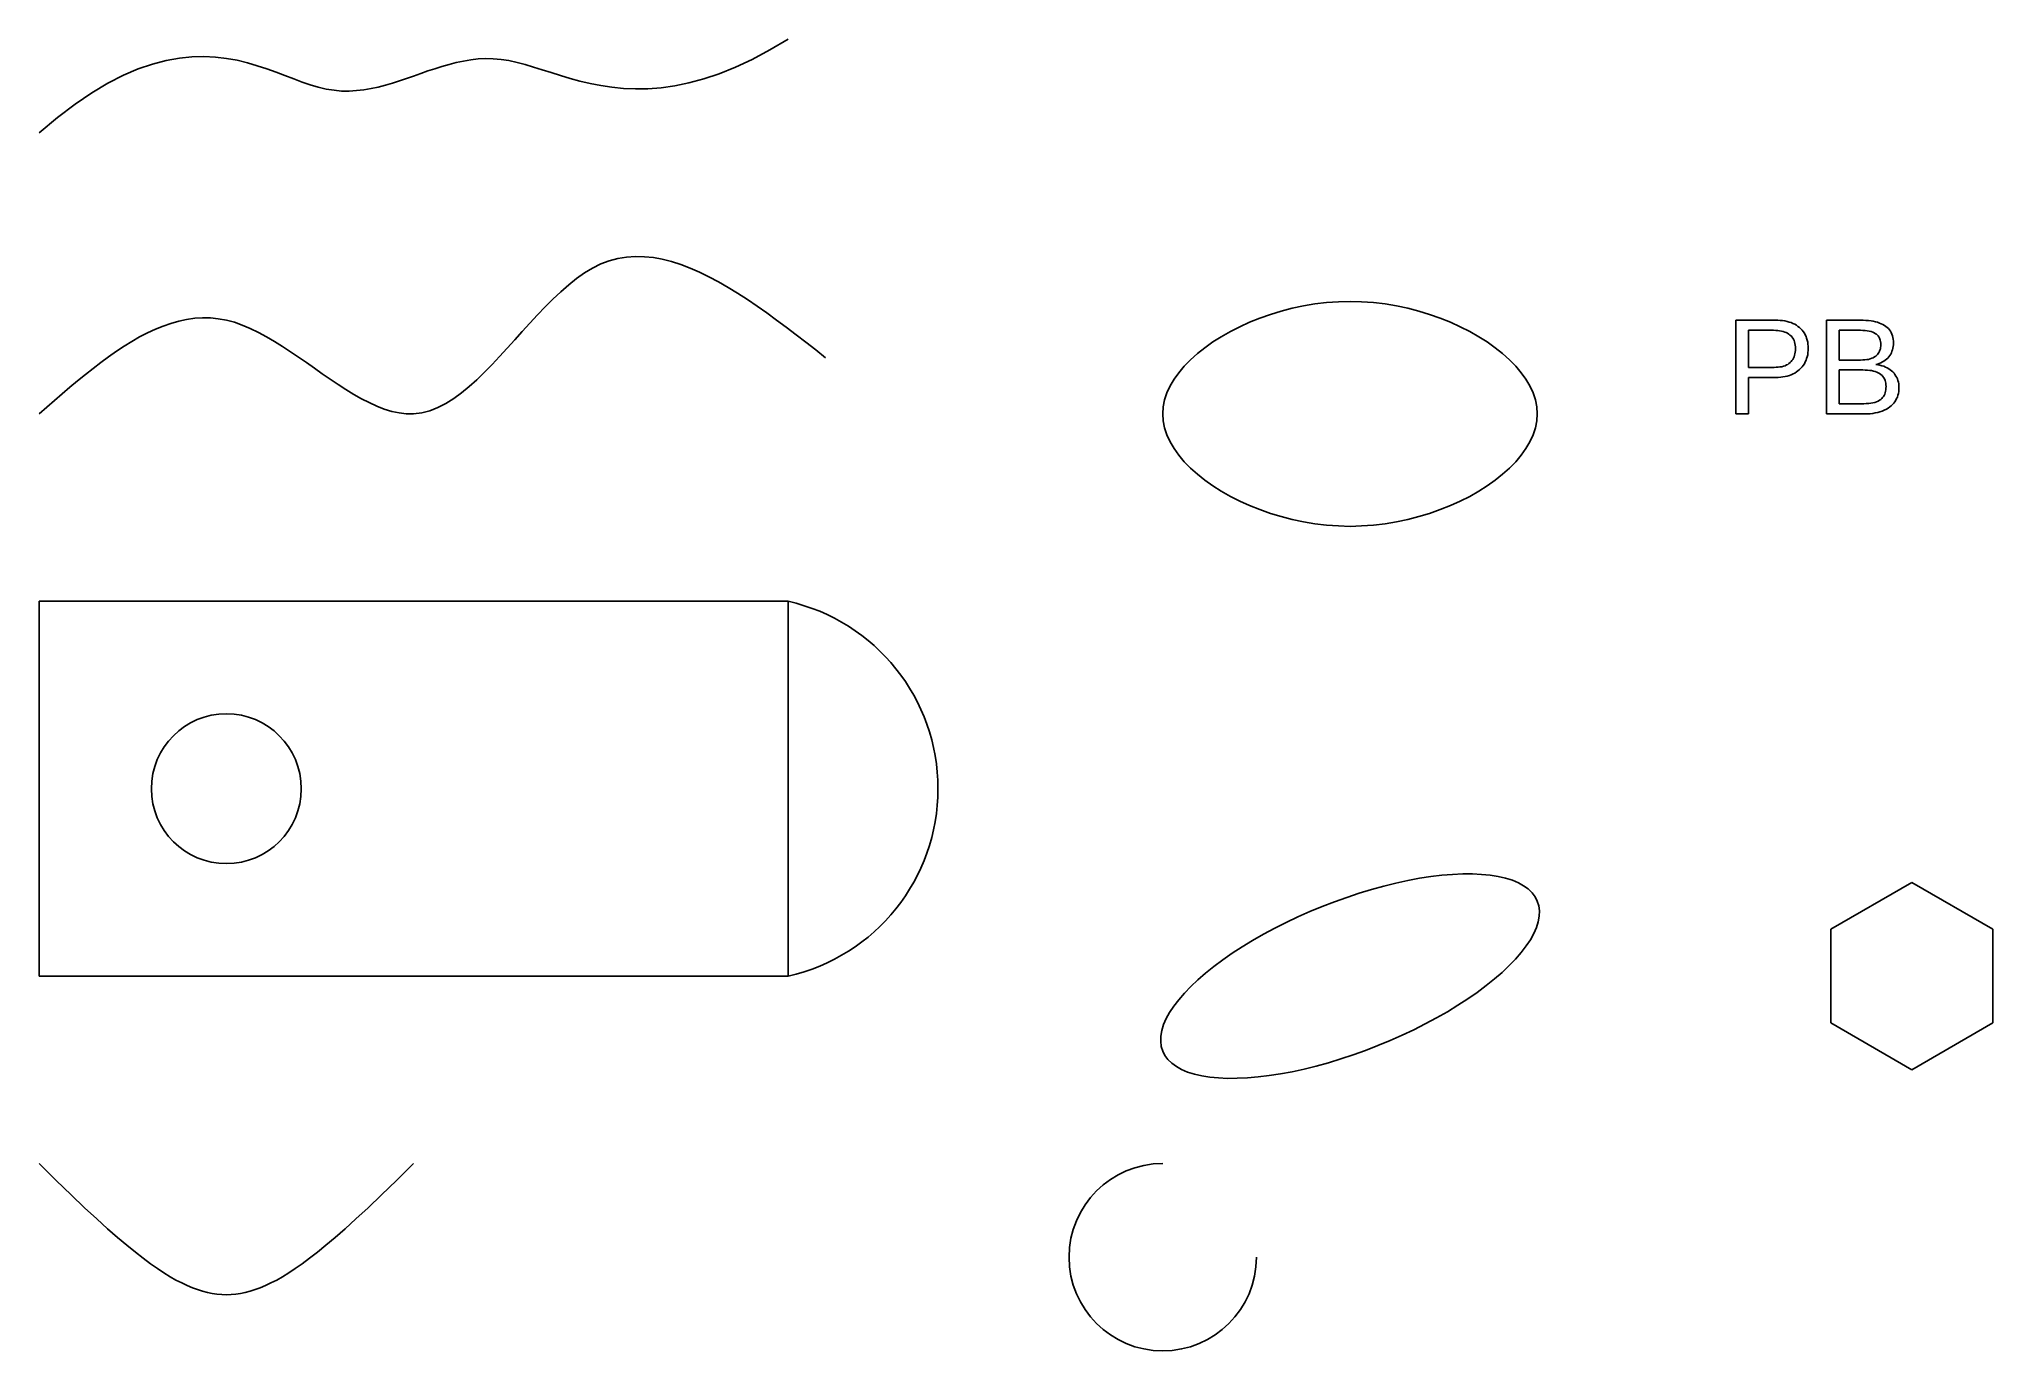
# Model space of a CAD drawing. Header units: millimetres. Extents: x 0 to 104, y -20 to 50.
import ezdxf

# ---------------------------------------------------------------- set-up
doc = ezdxf.new("R2010")
doc.units = ezdxf.units.MM

msp = doc.modelspace()

# ---------------------------------------------------------------- linework, layer by layer
for p, q in [((7.49, 48.99), (8.16, 49.06)), ((8.16, 49.06), (8.8, 49.07)), ((8.8, 49.07), (9.42, 49.04)), ((9.42, 49.04), (10.01, 48.97)), ((38.08, 48.92), (39.02, 49.42)), ((39.02, 49.42), (40, 50)), ((3.68, 47.65), (4.51, 48.07)), ((4.51, 48.07), (5.3, 48.41)), ((5.3, 48.41), (6.06, 48.67)), ((6.06, 48.67), (6.79, 48.86)), ((6.79, 48.86), (7.49, 48.99)), ((10.01, 48.97), (10.58, 48.87)), ((10.58, 48.87), (11.13, 48.73)), ((11.13, 48.73), (11.65, 48.58)), ((11.65, 48.58), (12.16, 48.41)), ((12.16, 48.41), (12.66, 48.23)), ((12.66, 48.23), (13.13, 48.05)), ((13.13, 48.05), (13.6, 47.88)), ((19.62, 47.9), (20, 48.03)), ((20, 48.03), (20.38, 48.16)), ((20.38, 48.16), (20.75, 48.3)), ((20.75, 48.3), (21.13, 48.42)), ((21.13, 48.42), (21.51, 48.54)), ((21.51, 48.54), (21.89, 48.65)), ((21.89, 48.65), (22.27, 48.75)), ((22.27, 48.75), (22.66, 48.83)), ((22.66, 48.83), (23.05, 48.9)), ((23.05, 48.9), (23.45, 48.94)), ((23.45, 48.94), (23.85, 48.96)), ((23.85, 48.96), (24.25, 48.95)), ((24.25, 48.95), (24.67, 48.92)), ((24.67, 48.92), (25.09, 48.85)), ((25.09, 48.85), (25.52, 48.75)), ((25.52, 48.75), (25.95, 48.64)), ((25.95, 48.64), (26.4, 48.51)), ((26.4, 48.51), (26.87, 48.36)), ((26.87, 48.36), (27.34, 48.21)), ((27.34, 48.21), (27.84, 48.05)), ((27.84, 48.05), (28.35, 47.9)), ((35.49, 47.88), (36.32, 48.15)), ((36.32, 48.15), (37.18, 48.5)), ((37.18, 48.5), (38.08, 48.92)), ((1.92, 46.53), (2.82, 47.14)), ((2.82, 47.14), (3.68, 47.65)), ((13.6, 47.88), (14.05, 47.71)), ((14.05, 47.71), (14.48, 47.56)), ((14.48, 47.56), (14.91, 47.43)), ((14.91, 47.43), (15.33, 47.33)), ((15.33, 47.33), (15.75, 47.27)), ((15.75, 47.27), (16.15, 47.23)), ((16.15, 47.23), (16.55, 47.23)), ((16.55, 47.23), (16.95, 47.25)), ((16.95, 47.25), (17.34, 47.29)), ((17.34, 47.29), (17.73, 47.36)), ((17.73, 47.36), (18.11, 47.44)), ((18.11, 47.44), (18.49, 47.54)), ((18.49, 47.54), (18.87, 47.65)), ((18.87, 47.65), (19.25, 47.77)), ((19.25, 47.77), (19.62, 47.9)), ((28.35, 47.9), (28.87, 47.76)), ((28.87, 47.76), (29.42, 47.63)), ((29.42, 47.63), (29.99, 47.52)), ((29.99, 47.52), (30.58, 47.43)), ((30.58, 47.43), (31.2, 47.37)), ((31.2, 47.37), (31.84, 47.34)), ((31.84, 47.34), (32.51, 47.35)), ((32.51, 47.35), (33.21, 47.4)), ((33.21, 47.4), (33.94, 47.51)), ((33.94, 47.51), (34.7, 47.66)), ((34.7, 47.66), (35.49, 47.88)), ((0.98, 45.82), (1.92, 46.53)), ((0, 45), (0.98, 45.82)), ((29.13, 37.52), (29.56, 37.78)), ((29.56, 37.78), (30, 38)), ((30, 38), (30.45, 38.17)), ((30.45, 38.17), (30.91, 38.29)), ((30.91, 38.29), (31.37, 38.37)), ((31.37, 38.37), (31.84, 38.4)), ((31.84, 38.4), (32.32, 38.39)), ((32.32, 38.39), (32.8, 38.34)), ((32.8, 38.34), (33.28, 38.25)), ((33.28, 38.25), (33.77, 38.13)), ((33.77, 38.13), (34.27, 37.97)), ((34.27, 37.97), (34.76, 37.78)), ((34.76, 37.78), (35.26, 37.56)), ((35.26, 37.56), (35.77, 37.32)), ((27.44, 36.13), (27.86, 36.52)), ((27.86, 36.52), (28.28, 36.89)), ((28.28, 36.89), (28.7, 37.22)), ((28.7, 37.22), (29.13, 37.52)), ((35.77, 37.32), (36.28, 37.05)), ((36.28, 37.05), (36.79, 36.75)), ((36.79, 36.75), (37.3, 36.44)), ((26.62, 35.29), (27.03, 35.72)), ((27.03, 35.72), (27.44, 36.13)), ((37.3, 36.44), (37.82, 36.1)), ((37.82, 36.1), (38.34, 35.75)), ((38.34, 35.75), (38.86, 35.39)), ((65.75, 35.31), (66.33, 35.48)), ((66.33, 35.48), (66.92, 35.64)), ((66.92, 35.64), (67.52, 35.76)), ((67.52, 35.76), (68.13, 35.87)), ((68.13, 35.87), (68.75, 35.94)), ((68.75, 35.94), (69.38, 35.98)), ((69.38, 35.98), (70, 36)), ((70, 36), (70.62, 35.98)), ((70.62, 35.98), (71.25, 35.94)), ((71.25, 35.94), (71.87, 35.87)), ((71.87, 35.87), (72.48, 35.76)), ((72.48, 35.76), (73.08, 35.64)), ((73.08, 35.64), (73.67, 35.48)), ((73.67, 35.48), (74.25, 35.31)), ((5.79, 34.32), (6.21, 34.52)), ((6.21, 34.52), (6.63, 34.69)), ((6.63, 34.69), (7.04, 34.83)), ((7.04, 34.83), (7.46, 34.95)), ((7.46, 34.95), (7.88, 35.04)), ((7.88, 35.04), (8.31, 35.1)), ((8.31, 35.1), (8.73, 35.12)), ((8.73, 35.12), (9.15, 35.12)), ((9.15, 35.12), (9.57, 35.08)), ((9.57, 35.08), (10, 35)), ((10, 35), (10.43, 34.89)), ((10.43, 34.89), (10.85, 34.74)), ((10.85, 34.74), (11.28, 34.56)), ((11.28, 34.56), (11.71, 34.35)), ((25.8, 34.4), (26.21, 34.85)), ((26.21, 34.85), (26.62, 35.29)), ((38.86, 35.39), (39.38, 35.01)), ((39.38, 35.01), (39.9, 34.62)), ((39.9, 34.62), (40.42, 34.22)), ((63.61, 34.4), (64.11, 34.65)), ((64.11, 34.65), (64.64, 34.89)), ((64.64, 34.89), (65.19, 35.11)), ((65.19, 35.11), (65.75, 35.31)), ((74.25, 35.31), (74.81, 35.11)), ((74.81, 35.11), (75.36, 34.89)), ((75.36, 34.89), (75.89, 34.65)), ((75.89, 34.65), (76.39, 34.4)), ((90.6, 30), (90.6, 35)), ((90.6, 35), (92.7, 35)), ((92.62, 34.46), (91.27, 34.46)), ((91.27, 34.46), (91.27, 32.48)), ((92.73, 34.45), (92.62, 34.46)), ((92.7, 35), (92.84, 35)), ((92.84, 34.45), (92.73, 34.45)), ((92.84, 35), (92.97, 34.99)), ((92.94, 34.44), (92.84, 34.45)), ((93.04, 34.42), (92.94, 34.44)), ((92.97, 34.99), (93.1, 34.98)), ((93.1, 34.98), (93.22, 34.96)), ((93.22, 34.96), (93.34, 34.93)), ((93.34, 34.93), (93.45, 34.9)), ((93.45, 34.9), (93.55, 34.87)), ((93.55, 34.87), (93.65, 34.82)), ((93.65, 34.82), (93.75, 34.78)), ((93.75, 34.78), (93.84, 34.73)), ((93.84, 34.73), (93.92, 34.67)), ((93.92, 34.67), (94, 34.61)), ((94, 34.61), (94.08, 34.54)), ((94.08, 34.54), (94.14, 34.47)), ((94.14, 34.47), (94.2, 34.39)), ((95.44, 30), (95.44, 35)), ((95.44, 35), (97.26, 35)), ((97.26, 34.46), (96.12, 34.46)), ((96.12, 34.46), (96.12, 32.87)), ((97.26, 35), (97.41, 35)), ((97.39, 34.45), (97.26, 34.46)), ((97.51, 34.45), (97.39, 34.45)), ((97.41, 35), (97.55, 34.99)), ((97.62, 34.43), (97.51, 34.45)), ((97.55, 34.99), (97.69, 34.98)), ((97.72, 34.41), (97.62, 34.43)), ((97.69, 34.98), (97.82, 34.96)), ((97.82, 34.96), (97.94, 34.94)), ((97.94, 34.94), (98.06, 34.92)), ((98.06, 34.92), (98.17, 34.89)), ((98.17, 34.89), (98.27, 34.85)), ((98.27, 34.85), (98.37, 34.81)), ((98.37, 34.81), (98.46, 34.77)), ((98.46, 34.77), (98.54, 34.72)), ((98.54, 34.72), (98.62, 34.67)), ((98.62, 34.67), (98.69, 34.61)), ((98.69, 34.61), (98.75, 34.55)), ((98.75, 34.55), (98.81, 34.48)), ((98.81, 34.48), (98.86, 34.41)), ((4.13, 33.34), (4.54, 33.61)), ((4.54, 33.61), (4.96, 33.87)), ((4.96, 33.87), (5.37, 34.11)), ((5.37, 34.11), (5.79, 34.32)), ((11.71, 34.35), (12.14, 34.12)), ((12.14, 34.12), (12.57, 33.87)), ((12.57, 33.87), (13, 33.6)), ((13, 33.6), (13.42, 33.32)), ((24.59, 33.06), (24.99, 33.5)), ((24.99, 33.5), (25.4, 33.95)), ((25.4, 33.95), (25.8, 34.4)), ((40.42, 34.22), (40.95, 33.82)), ((40.95, 33.82), (41.47, 33.41)), ((41.47, 33.41), (42, 33)), ((61.85, 33.22), (62.24, 33.53)), ((62.24, 33.53), (62.67, 33.84)), ((62.67, 33.84), (63.12, 34.12)), ((63.12, 34.12), (63.61, 34.4)), ((76.39, 34.4), (76.88, 34.12)), ((76.88, 34.12), (77.33, 33.84)), ((77.33, 33.84), (77.76, 33.53)), ((77.76, 33.53), (78.15, 33.22)), ((93.13, 34.4), (93.04, 34.42)), ((93.21, 34.37), (93.13, 34.4)), ((93.29, 34.34), (93.21, 34.37)), ((93.36, 34.3), (93.29, 34.34)), ((93.43, 34.26), (93.36, 34.3)), ((93.49, 34.21), (93.43, 34.26)), ((93.55, 34.16), (93.49, 34.21)), ((93.6, 34.11), (93.55, 34.16)), ((93.64, 34.05), (93.6, 34.11)), ((93.68, 33.98), (93.64, 34.05)), ((93.71, 33.91), (93.68, 33.98)), ((93.74, 33.84), (93.71, 33.91)), ((93.76, 33.76), (93.74, 33.84)), ((93.77, 33.67), (93.76, 33.76)), ((93.78, 33.58), (93.77, 33.67)), ((93.77, 33.3), (93.78, 33.39)), ((93.78, 33.49), (93.78, 33.58)), ((93.78, 33.39), (93.78, 33.49)), ((94.2, 34.39), (94.26, 34.31)), ((94.26, 34.31), (94.31, 34.22)), ((94.31, 34.22), (94.35, 34.13)), ((94.35, 34.13), (94.38, 34.04)), ((94.38, 34.04), (94.41, 33.94)), ((94.41, 33.94), (94.44, 33.83)), ((94.44, 33.83), (94.45, 33.73)), ((94.45, 33.73), (94.46, 33.61)), ((94.46, 33.61), (94.46, 33.5)), ((94.46, 33.5), (94.46, 33.38)), ((97.82, 34.39), (97.72, 34.41)), ((97.91, 34.36), (97.82, 34.39)), ((97.99, 34.32), (97.91, 34.36)), ((98.06, 34.28), (97.99, 34.32)), ((98.12, 34.25), (98.06, 34.28)), ((98.16, 34.2), (98.12, 34.25)), ((98.2, 34.16), (98.16, 34.2)), ((98.24, 34.11), (98.2, 34.16)), ((98.27, 34.05), (98.24, 34.11)), ((98.29, 33.99), (98.27, 34.05)), ((98.27, 33.34), (98.3, 33.4)), ((98.31, 33.93), (98.29, 33.99)), ((98.3, 33.4), (98.32, 33.47)), ((98.33, 33.86), (98.31, 33.93)), ((98.32, 33.47), (98.33, 33.54)), ((98.34, 33.78), (98.33, 33.86)), ((98.33, 33.54), (98.34, 33.62)), ((98.34, 33.7), (98.34, 33.78)), ((98.34, 33.62), (98.34, 33.7)), ((98.86, 34.41), (98.9, 34.34)), ((98.9, 34.34), (98.94, 34.26)), ((98.94, 34.26), (98.97, 34.17)), ((98.97, 33.42), (98.94, 33.34)), ((98.97, 34.17), (98.99, 34.08)), ((98.99, 33.51), (98.97, 33.42)), ((98.99, 34.08), (99.01, 33.99)), ((99.01, 33.6), (98.99, 33.51)), ((99.01, 33.99), (99.02, 33.89)), ((99.02, 33.69), (99.01, 33.6)), ((99.02, 33.89), (99.02, 33.79)), ((99.02, 33.79), (99.02, 33.69)), ((2.47, 32.11), (2.89, 32.43)), ((2.89, 32.43), (3.3, 32.75)), ((3.3, 32.75), (3.71, 33.05)), ((3.71, 33.05), (4.13, 33.34)), ((13.42, 33.32), (13.85, 33.03)), ((13.85, 33.03), (14.28, 32.74)), ((14.28, 32.74), (14.7, 32.44)), ((14.7, 32.44), (15.12, 32.14)), ((23.78, 32.22), (24.19, 32.63)), ((24.19, 32.63), (24.59, 33.06)), ((60.86, 32.2), (61.15, 32.55)), ((61.15, 32.55), (61.48, 32.89)), ((61.48, 32.89), (61.85, 33.22)), ((78.15, 33.22), (78.52, 32.89)), ((78.52, 32.89), (78.85, 32.55)), ((78.85, 32.55), (79.14, 32.2)), ((91.27, 32.48), (92.65, 32.48)), ((92.65, 32.48), (92.76, 32.49)), ((92.76, 32.49), (92.86, 32.49)), ((92.86, 32.49), (92.96, 32.51)), ((92.96, 32.51), (93.06, 32.52)), ((93.06, 32.52), (93.14, 32.55)), ((93.14, 32.55), (93.23, 32.57)), ((93.23, 32.57), (93.3, 32.61)), ((93.3, 32.61), (93.37, 32.64)), ((93.37, 32.64), (93.44, 32.69)), ((93.44, 32.69), (93.5, 32.74)), ((93.5, 32.74), (93.55, 32.79)), ((93.55, 32.79), (93.6, 32.85)), ((93.6, 32.85), (93.64, 32.91)), ((93.64, 32.91), (93.68, 32.98)), ((93.68, 32.98), (93.71, 33.05)), ((93.71, 33.05), (93.74, 33.13)), ((93.74, 33.13), (93.76, 33.21)), ((93.76, 33.21), (93.77, 33.3)), ((94, 32.37), (93.92, 32.3)), ((94.08, 32.44), (94, 32.37)), ((94.14, 32.51), (94.08, 32.44)), ((94.2, 32.59), (94.14, 32.51)), ((94.26, 32.68), (94.2, 32.59)), ((94.31, 32.77), (94.26, 32.68)), ((94.35, 32.86), (94.31, 32.77)), ((94.38, 32.95), (94.35, 32.86)), ((94.41, 33.05), (94.38, 32.95)), ((94.44, 33.16), (94.41, 33.05)), ((94.45, 33.27), (94.44, 33.16)), ((94.46, 33.38), (94.45, 33.27)), ((96.12, 32.87), (97.26, 32.87)), ((97.38, 32.35), (96.12, 32.35)), ((96.12, 32.35), (96.12, 30.54)), ((97.26, 32.87), (97.38, 32.88)), ((97.38, 32.88), (97.49, 32.88)), ((97.51, 32.34), (97.38, 32.35)), ((97.49, 32.88), (97.59, 32.9)), ((97.63, 32.34), (97.51, 32.34)), ((97.59, 32.9), (97.69, 32.91)), ((97.69, 32.91), (97.78, 32.94)), ((97.78, 32.94), (97.86, 32.97)), ((97.86, 32.97), (97.94, 33)), ((97.94, 33), (98.01, 33.04)), ((98.01, 33.04), (98.07, 33.08)), ((98.07, 33.08), (98.12, 33.12)), ((98.17, 32.66), (98.07, 32.64)), ((98.07, 32.64), (98.19, 32.62)), ((98.12, 33.12), (98.17, 33.17)), ((98.17, 33.17), (98.21, 33.22)), ((98.26, 32.69), (98.17, 32.66)), ((98.19, 32.62), (98.3, 32.6)), ((98.21, 33.22), (98.24, 33.28)), ((98.24, 33.28), (98.27, 33.34)), ((98.35, 32.73), (98.26, 32.69)), ((98.3, 32.6), (98.4, 32.57)), ((98.43, 32.77), (98.35, 32.73)), ((98.4, 32.57), (98.5, 32.54)), ((98.51, 32.81), (98.43, 32.77)), ((98.5, 32.54), (98.6, 32.5)), ((98.58, 32.86), (98.51, 32.81)), ((98.65, 32.92), (98.58, 32.86)), ((98.6, 32.5), (98.69, 32.46)), ((98.71, 32.98), (98.65, 32.92)), ((98.69, 32.46), (98.77, 32.41)), ((98.77, 33.04), (98.71, 32.98)), ((98.82, 33.11), (98.77, 33.04)), ((98.77, 32.41), (98.85, 32.36)), ((98.87, 33.18), (98.82, 33.11)), ((98.85, 32.36), (98.92, 32.3)), ((98.91, 33.26), (98.87, 33.18)), ((98.94, 33.34), (98.91, 33.26)), ((1.24, 31.07), (1.65, 31.42)), ((1.65, 31.42), (2.06, 31.77)), ((2.06, 31.77), (2.47, 32.11)), ((15.12, 32.14), (15.55, 31.85)), ((15.55, 31.85), (15.97, 31.57)), ((15.97, 31.57), (16.38, 31.3)), ((22.55, 31.12), (22.96, 31.46)), ((22.96, 31.46), (23.37, 31.82)), ((23.37, 31.82), (23.78, 32.22)), ((60.22, 31.12), (60.39, 31.49)), ((60.39, 31.49), (60.61, 31.85)), ((60.61, 31.85), (60.86, 32.2)), ((79.14, 32.2), (79.39, 31.85)), ((79.39, 31.85), (79.61, 31.49)), ((79.61, 31.49), (79.78, 31.12)), ((92.74, 31.95), (91.27, 31.95)), ((91.27, 31.95), (91.27, 30)), ((92.87, 31.95), (92.74, 31.95)), ((93, 31.96), (92.87, 31.95)), ((93.12, 31.97), (93, 31.96)), ((93.24, 31.99), (93.12, 31.97)), ((93.35, 32.02), (93.24, 31.99)), ((93.46, 32.05), (93.35, 32.02)), ((93.56, 32.09), (93.46, 32.05)), ((93.66, 32.13), (93.56, 32.09)), ((93.75, 32.18), (93.66, 32.13)), ((93.84, 32.24), (93.75, 32.18)), ((93.92, 32.3), (93.84, 32.24)), ((97.75, 32.32), (97.63, 32.34)), ((97.85, 32.31), (97.75, 32.32)), ((97.95, 32.28), (97.85, 32.31)), ((98.05, 32.26), (97.95, 32.28)), ((98.13, 32.23), (98.05, 32.26)), ((98.21, 32.19), (98.13, 32.23)), ((98.28, 32.15), (98.21, 32.19)), ((98.35, 32.1), (98.28, 32.15)), ((98.41, 32.05), (98.35, 32.1)), ((98.46, 31.99), (98.41, 32.05)), ((98.5, 31.93), (98.46, 31.99)), ((98.54, 31.87), (98.5, 31.93)), ((98.57, 31.79), (98.54, 31.87)), ((98.6, 31.72), (98.57, 31.79)), ((98.61, 31.64), (98.6, 31.72)), ((98.62, 31.55), (98.61, 31.64)), ((98.63, 31.46), (98.62, 31.55)), ((98.62, 31.37), (98.63, 31.46)), ((98.62, 31.29), (98.62, 31.37)), ((98.92, 32.3), (98.99, 32.24)), ((98.99, 32.24), (99.05, 32.17)), ((99.05, 32.17), (99.1, 32.1)), ((99.1, 32.1), (99.15, 32.02)), ((99.15, 32.02), (99.2, 31.95)), ((99.2, 31.95), (99.23, 31.87)), ((99.23, 31.87), (99.26, 31.78)), ((99.26, 31.78), (99.28, 31.69)), ((99.28, 31.69), (99.3, 31.6)), ((99.3, 31.6), (99.31, 31.51)), ((99.31, 31.3), (99.3, 31.19)), ((99.31, 31.51), (99.31, 31.41)), ((99.31, 31.41), (99.31, 31.3)), ((0, 30), (0.41, 30.36)), ((0.41, 30.36), (0.82, 30.72)), ((0.82, 30.72), (1.24, 31.07)), ((16.38, 31.3), (16.8, 31.04)), ((16.8, 31.04), (17.21, 30.81)), ((17.21, 30.81), (17.62, 30.6)), ((17.62, 30.6), (18.03, 30.41)), ((18.03, 30.41), (18.43, 30.25)), ((20.87, 30.17), (21.3, 30.34)), ((21.3, 30.34), (21.72, 30.56)), ((21.72, 30.56), (22.14, 30.82)), ((22.14, 30.82), (22.55, 31.12)), ((60, 30), (60.03, 30.37)), ((60.03, 30.37), (60.1, 30.75)), ((60.1, 30.75), (60.22, 31.12)), ((79.78, 31.12), (79.9, 30.75)), ((79.9, 30.75), (79.97, 30.37)), ((79.97, 30.37), (80, 30)), ((96.12, 30.54), (97.44, 30.54)), ((97.44, 30.54), (97.57, 30.55)), ((97.57, 30.55), (97.7, 30.55)), ((97.7, 30.55), (97.81, 30.57)), ((97.81, 30.57), (97.92, 30.59)), ((97.92, 30.59), (98.02, 30.61)), ((98.02, 30.61), (98.12, 30.65)), ((98.12, 30.65), (98.2, 30.68)), ((98.2, 30.68), (98.28, 30.73)), ((98.28, 30.73), (98.34, 30.77)), ((98.34, 30.77), (98.4, 30.82)), ((98.4, 30.82), (98.44, 30.87)), ((98.44, 30.87), (98.49, 30.93)), ((98.49, 30.93), (98.52, 30.99)), ((98.52, 30.99), (98.56, 31.06)), ((98.56, 31.06), (98.58, 31.13)), ((98.58, 31.13), (98.6, 31.21)), ((98.6, 31.21), (98.62, 31.29)), ((98.73, 30.31), (98.64, 30.25)), ((98.83, 30.37), (98.73, 30.31)), ((98.9, 30.43), (98.83, 30.37)), ((98.97, 30.5), (98.9, 30.43)), ((99.04, 30.57), (98.97, 30.5)), ((99.1, 30.65), (99.04, 30.57)), ((99.15, 30.73), (99.1, 30.65)), ((99.19, 30.82), (99.15, 30.73)), ((99.23, 30.9), (99.19, 30.82)), ((99.26, 31), (99.23, 30.9)), ((99.28, 31.09), (99.26, 31)), ((99.3, 31.19), (99.28, 31.09)), ((18.43, 30.25), (18.83, 30.13)), ((18.83, 30.13), (19.22, 30.05)), ((19.22, 30.05), (19.61, 30)), ((19.61, 30), (20, 30)), ((20, 30), (20.44, 30.06)), ((20.44, 30.06), (20.87, 30.17)), ((60.03, 29.63), (60, 30)), ((60.1, 29.25), (60.03, 29.63)), ((60.22, 28.88), (60.1, 29.25)), ((79.9, 29.25), (79.78, 28.88)), ((79.97, 29.63), (79.9, 29.25)), ((80, 30), (79.97, 29.63)), ((91.27, 30), (90.6, 30)), ((97.47, 30), (95.44, 30)), ((97.63, 30), (97.47, 30)), ((97.78, 30.01), (97.63, 30)), ((97.92, 30.03), (97.78, 30.01)), ((98.05, 30.05), (97.92, 30.03)), ((98.18, 30.08), (98.05, 30.05)), ((98.3, 30.11), (98.18, 30.08)), ((98.42, 30.15), (98.3, 30.11)), ((98.53, 30.2), (98.42, 30.15)), ((98.64, 30.25), (98.53, 30.2)), ((60.39, 28.51), (60.22, 28.88)), ((60.61, 28.15), (60.39, 28.51)), ((79.61, 28.51), (79.39, 28.15)), ((79.78, 28.88), (79.61, 28.51)), ((60.86, 27.8), (60.61, 28.15)), ((61.15, 27.45), (60.86, 27.8)), ((61.48, 27.11), (61.15, 27.45)), ((78.85, 27.45), (78.52, 27.11)), ((79.14, 27.8), (78.85, 27.45)), ((79.39, 28.15), (79.14, 27.8)), ((61.85, 26.78), (61.48, 27.11)), ((62.24, 26.47), (61.85, 26.78)), ((62.67, 26.16), (62.24, 26.47)), ((63.12, 25.88), (62.67, 26.16)), ((77.33, 26.16), (76.88, 25.88)), ((77.76, 26.47), (77.33, 26.16)), ((78.15, 26.78), (77.76, 26.47)), ((78.52, 27.11), (78.15, 26.78)), ((63.61, 25.6), (63.12, 25.88)), ((64.11, 25.35), (63.61, 25.6)), ((64.64, 25.11), (64.11, 25.35)), ((65.19, 24.89), (64.64, 25.11)), ((75.36, 25.11), (74.81, 24.89)), ((75.89, 25.35), (75.36, 25.11)), ((76.39, 25.6), (75.89, 25.35)), ((76.88, 25.88), (76.39, 25.6)), ((65.75, 24.69), (65.19, 24.89)), ((66.33, 24.52), (65.75, 24.69)), ((66.92, 24.36), (66.33, 24.52)), ((67.52, 24.24), (66.92, 24.36)), ((68.13, 24.13), (67.52, 24.24)), ((68.75, 24.06), (68.13, 24.13)), ((69.38, 24.02), (68.75, 24.06)), ((70, 24), (69.38, 24.02)), ((70.62, 24.02), (70, 24)), ((71.25, 24.06), (70.62, 24.02)), ((71.87, 24.13), (71.25, 24.06)), ((72.48, 24.24), (71.87, 24.13)), ((73.08, 24.36), (72.48, 24.24)), ((73.67, 24.52), (73.08, 24.36)), ((74.25, 24.69), (73.67, 24.52)), ((74.81, 24.89), (74.25, 24.69)), ((40, 20), (0, 20)), ((0, 20), (0, 0)), ((40, 0), (40, 20)), ((74.32, 5.31), (73.71, 5.22)), ((74.91, 5.38), (74.32, 5.31)), ((75.48, 5.43), (74.91, 5.38)), ((76.02, 5.45), (75.48, 5.43)), ((76.54, 5.46), (76.02, 5.45)), ((77.03, 5.43), (76.54, 5.46)), ((77.49, 5.39), (77.03, 5.43)), ((77.92, 5.32), (77.49, 5.39)), ((78.31, 5.23), (77.92, 5.32)), ((78.67, 5.12), (78.31, 5.23)), ((69.83, 4.2), (69.17, 3.97)), ((70.49, 4.42), (69.83, 4.2)), ((71.15, 4.62), (70.49, 4.42)), ((71.81, 4.8), (71.15, 4.62)), ((72.45, 4.96), (71.81, 4.8)), ((73.09, 5.1), (72.45, 4.96)), ((73.71, 5.22), (73.09, 5.1)), ((78.99, 4.98), (78.67, 5.12)), ((79.27, 4.82), (78.99, 4.98)), ((79.52, 4.65), (79.27, 4.82)), ((79.72, 4.45), (79.52, 4.65)), ((79.88, 4.23), (79.72, 4.45)), ((80, 4), (79.88, 4.23)), ((100, 5), (95.67, 2.5)), ((104.33, 2.5), (100, 5)), ((67.22, 3.16), (66.59, 2.86)), ((67.86, 3.44), (67.22, 3.16)), ((68.51, 3.71), (67.86, 3.44)), ((69.17, 3.97), (68.51, 3.71)), ((80.08, 3.75), (80, 4)), ((80.04, 2.9), (80.1, 3.2)), ((80.11, 3.48), (80.08, 3.75)), ((80.1, 3.2), (80.11, 3.48)), ((65.38, 2.23), (64.8, 1.9)), ((65.98, 2.55), (65.38, 2.23)), ((66.59, 2.86), (65.98, 2.55)), ((79.63, 1.94), (79.81, 2.27)), ((79.81, 2.27), (79.95, 2.59)), ((79.95, 2.59), (80.04, 2.9)), ((95.67, 2.5), (95.67, -2.5)), ((104.33, -2.5), (104.33, 2.5)), ((63.71, 1.22), (63.21, 0.87)), ((64.24, 1.56), (63.71, 1.22)), ((64.8, 1.9), (64.24, 1.56)), ((78.84, 0.91), (79.14, 1.26)), ((79.14, 1.26), (79.4, 1.61)), ((79.4, 1.61), (79.63, 1.94)), ((0, 0), (40, 0)), ((62.29, 0.15), (61.88, -0.2)), ((62.73, 0.51), (62.29, 0.15)), ((63.21, 0.87), (62.73, 0.51)), ((77.71, -0.15), (78.12, 0.2)), ((78.12, 0.2), (78.5, 0.56)), ((78.5, 0.56), (78.84, 0.91)), ((61.16, -0.91), (60.86, -1.26)), ((61.5, -0.56), (61.16, -0.91)), ((61.88, -0.2), (61.5, -0.56)), ((76.29, -1.22), (76.79, -0.87)), ((76.79, -0.87), (77.27, -0.51)), ((77.27, -0.51), (77.71, -0.15)), ((60.37, -1.94), (60.19, -2.27)), ((60.6, -1.61), (60.37, -1.94)), ((60.86, -1.26), (60.6, -1.61)), ((74.62, -2.23), (75.2, -1.9)), ((75.2, -1.9), (75.76, -1.56)), ((75.76, -1.56), (76.29, -1.22)), ((59.96, -2.9), (59.9, -3.2)), ((60.05, -2.59), (59.96, -2.9)), ((60.19, -2.27), (60.05, -2.59)), ((72.78, -3.16), (73.41, -2.86)), ((73.41, -2.86), (74.02, -2.55)), ((74.02, -2.55), (74.62, -2.23)), ((95.67, -2.5), (100, -5)), ((100, -5), (104.33, -2.5)), ((59.9, -3.2), (59.89, -3.48)), ((59.89, -3.48), (59.92, -3.75)), ((59.92, -3.75), (60, -4)), ((60, -4), (60.12, -4.23)), ((70.17, -4.2), (70.83, -3.97)), ((70.83, -3.97), (71.49, -3.71)), ((71.49, -3.71), (72.14, -3.44)), ((72.14, -3.44), (72.78, -3.16)), ((60.12, -4.23), (60.28, -4.45)), ((60.28, -4.45), (60.48, -4.65)), ((60.48, -4.65), (60.73, -4.82)), ((60.73, -4.82), (61.01, -4.98)), ((61.01, -4.98), (61.33, -5.12)), ((61.33, -5.12), (61.69, -5.23)), ((65.68, -5.31), (66.29, -5.22)), ((66.29, -5.22), (66.91, -5.1)), ((66.91, -5.1), (67.55, -4.96)), ((67.55, -4.96), (68.19, -4.8)), ((68.19, -4.8), (68.85, -4.62)), ((68.85, -4.62), (69.51, -4.42)), ((69.51, -4.42), (70.17, -4.2)), ((61.69, -5.23), (62.08, -5.32)), ((62.08, -5.32), (62.51, -5.39)), ((62.51, -5.39), (62.97, -5.43)), ((62.97, -5.43), (63.46, -5.46)), ((63.46, -5.46), (63.98, -5.45)), ((63.98, -5.45), (64.52, -5.43)), ((64.52, -5.43), (65.09, -5.38)), ((65.09, -5.38), (65.68, -5.31)), ((0, -10), (0.91, -10.9)), ((19.09, -10.9), (20, -10)), ((0.91, -10.9), (1.72, -11.68)), ((18.28, -11.68), (19.09, -10.9)), ((1.72, -11.68), (2.43, -12.36)), ((2.43, -12.36), (3.08, -12.96)), ((16.92, -12.96), (17.57, -12.36)), ((17.57, -12.36), (18.28, -11.68)), ((3.08, -12.96), (3.66, -13.49)), ((3.66, -13.49), (4.19, -13.95)), ((15.81, -13.95), (16.34, -13.49)), ((16.34, -13.49), (16.92, -12.96)), ((4.19, -13.95), (4.68, -14.36)), ((4.68, -14.36), (5.14, -14.73)), ((14.86, -14.73), (15.32, -14.36)), ((15.32, -14.36), (15.81, -13.95)), ((5.14, -14.73), (5.56, -15.06)), ((5.56, -15.06), (5.95, -15.35)), ((5.95, -15.35), (6.32, -15.6)), ((6.32, -15.6), (6.67, -15.83)), ((13.33, -15.83), (13.68, -15.6)), ((13.68, -15.6), (14.05, -15.35)), ((14.05, -15.35), (14.44, -15.06)), ((14.44, -15.06), (14.86, -14.73)), ((6.67, -15.83), (7, -16.04)), ((7, -16.04), (7.31, -16.22)), ((7.31, -16.22), (7.62, -16.37)), ((7.62, -16.37), (7.91, -16.51)), ((7.91, -16.51), (8.19, -16.63)), ((8.19, -16.63), (8.46, -16.73)), ((11.54, -16.73), (11.81, -16.63)), ((11.81, -16.63), (12.09, -16.51)), ((12.09, -16.51), (12.38, -16.37)), ((12.38, -16.37), (12.69, -16.22)), ((12.69, -16.22), (13, -16.04)), ((13, -16.04), (13.33, -15.83)), ((8.46, -16.73), (8.73, -16.81)), ((8.73, -16.81), (8.99, -16.88)), ((8.99, -16.88), (9.25, -16.93)), ((9.25, -16.93), (9.5, -16.97)), ((9.5, -16.97), (9.75, -16.99)), ((9.75, -16.99), (10, -17)), ((10, -17), (10.25, -16.99)), ((10.25, -16.99), (10.5, -16.97)), ((10.5, -16.97), (10.75, -16.93)), ((10.75, -16.93), (11.01, -16.88)), ((11.01, -16.88), (11.27, -16.81)), ((11.27, -16.81), (11.54, -16.73))]:
    msp.add_line(p, q)
msp.add_circle((10, 10), 4)
for centre, radius, start, end in [((37.75, 10), 10.25, -77.3196, 77.3196), ((60, -15), 5, 90, 0)]:
    msp.add_arc(centre, radius, start, end)

doc.saveas('drawing.dxf')
